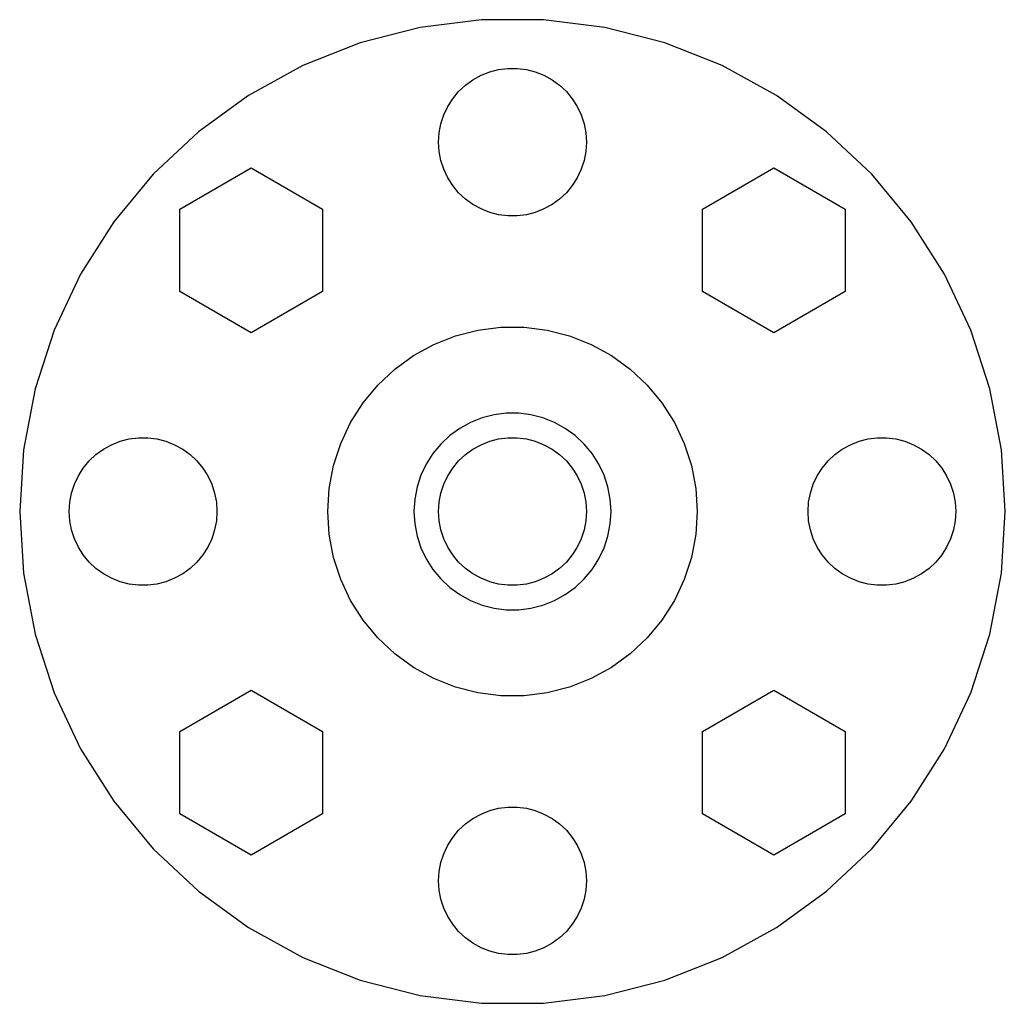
# Model space of a CAD drawing. Header units: metres. Extents: x -20 to 20, y -20 to 460.
# Drawn here: x -20.01 to 20.01, y 200.03 to 239.97 of the extents above; entities that cross this region are included whole.
import ezdxf

# ---------------------------------------------------------------- set-up
doc = ezdxf.new("R2010")
doc.units = ezdxf.units.M

msp = doc.modelspace()

# ---------------------------------------------------------------- linework, layer by layer
for p, q in [((-1.25642, 239.971), (-3.7495, 239.656)), ((1.25642, 239.971), (-1.25642, 239.971)), ((3.7495, 239.656), (1.25642, 239.971)), ((-3.7495, 239.656), (-6.18343, 239.031)), ((6.18343, 239.031), (3.7495, 239.656)), ((-6.18343, 239.031), (-8.51984, 238.106)), ((8.51984, 238.106), (6.18343, 239.031)), ((-8.51984, 238.106), (-10.7219, 236.895)), ((-1.27733, 237.714), (-0.927048, 237.853)), ((-0.927048, 237.853), (-0.562134, 237.947)), ((-0.562134, 237.947), (-0.18837, 237.994)), ((-0.18837, 237.994), (0.18837, 237.994)), ((0.18837, 237.994), (0.562134, 237.947)), ((0.562134, 237.947), (0.927048, 237.853)), ((0.927048, 237.853), (1.27733, 237.714)), ((10.7219, 236.895), (8.51984, 238.106)), ((-1.91226, 237.312), (-1.60747, 237.533)), ((-1.60747, 237.533), (-1.27733, 237.714)), ((1.27733, 237.714), (1.60747, 237.533)), ((1.60747, 237.533), (1.91226, 237.312)), ((-2.42705, 236.763), (-2.1869, 237.054)), ((-2.1869, 237.054), (-1.91226, 237.312)), ((1.91226, 237.312), (2.1869, 237.054)), ((2.1869, 237.054), (2.42705, 236.763)), ((-10.7219, 236.895), (-12.7549, 235.418)), ((-2.62891, 236.445), (-2.42705, 236.763)), ((2.42705, 236.763), (2.62891, 236.445)), ((12.7549, 235.418), (10.7219, 236.895)), ((-2.78932, 236.104), (-2.62891, 236.445)), ((2.62891, 236.445), (2.78932, 236.104)), ((-2.97633, 235.376), (-2.90575, 235.746)), ((-2.90575, 235.746), (-2.78932, 236.104)), ((2.78932, 236.104), (2.90575, 235.746)), ((2.90575, 235.746), (2.97633, 235.376)), ((-12.7549, 235.418), (-14.5867, 233.698)), ((-3, 235), (-2.97633, 235.376)), ((2.97633, 235.376), (3, 235)), ((14.5867, 233.698), (12.7549, 235.418)), ((-2.97633, 234.624), (-3, 235)), ((3, 235), (2.97633, 234.624)), ((-2.90575, 234.254), (-2.97633, 234.624)), ((2.97633, 234.624), (2.90575, 234.254)), ((-2.78932, 233.896), (-2.90575, 234.254)), ((2.90575, 234.254), (2.78932, 233.896)), ((-13.5052, 232.28), (-10.607, 233.954)), ((-10.607, 233.954), (-7.70876, 232.28)), ((-2.62891, 233.555), (-2.78932, 233.896)), ((2.78932, 233.896), (2.62891, 233.555)), ((7.70876, 232.28), (10.607, 233.954)), ((10.607, 233.954), (13.5052, 232.28)), ((-14.5867, 233.698), (-16.1884, 231.762)), ((-2.42705, 233.237), (-2.62891, 233.555)), ((2.62891, 233.555), (2.42705, 233.237)), ((16.1884, 231.762), (14.5867, 233.698)), ((-2.1869, 232.946), (-2.42705, 233.237)), ((-1.91226, 232.688), (-2.1869, 232.946)), ((2.1869, 232.946), (1.91226, 232.688)), ((2.42705, 233.237), (2.1869, 232.946)), ((-1.60747, 232.467), (-1.91226, 232.688)), ((1.91226, 232.688), (1.60747, 232.467)), ((-13.5052, 228.934), (-13.5052, 232.28)), ((-7.70876, 232.28), (-7.70876, 228.934)), ((-1.27733, 232.286), (-1.60747, 232.467)), ((-0.927048, 232.147), (-1.27733, 232.286)), ((-0.562134, 232.053), (-0.927048, 232.147)), ((0.927048, 232.147), (0.562134, 232.053)), ((1.27733, 232.286), (0.927048, 232.147)), ((1.60747, 232.467), (1.27733, 232.286)), ((7.70876, 228.934), (7.70876, 232.28)), ((13.5052, 232.28), (13.5052, 228.934)), ((-16.1884, 231.762), (-17.5349, 229.64)), ((-0.18837, 232.006), (-0.562134, 232.053)), ((0.18837, 232.006), (-0.18837, 232.006)), ((0.562134, 232.053), (0.18837, 232.006)), ((17.5349, 229.64), (16.1884, 231.762)), ((-17.5349, 229.64), (-18.6048, 227.366)), ((18.6048, 227.366), (17.5349, 229.64)), ((-10.607, 227.26), (-13.5052, 228.934)), ((-7.70876, 228.934), (-10.607, 227.26)), ((10.607, 227.26), (7.70876, 228.934)), ((13.5052, 228.934), (10.607, 227.26)), ((-18.6048, 227.366), (-19.3813, 224.976)), ((-2.31763, 227.133), (-1.40535, 227.367)), ((-1.40535, 227.367), (-0.470917, 227.485)), ((-0.470917, 227.485), (0.470917, 227.485)), ((0.470917, 227.485), (1.40535, 227.367)), ((1.40535, 227.367), (2.31763, 227.133)), ((19.3813, 224.976), (18.6048, 227.366)), ((-3.19334, 226.786), (-2.31763, 227.133)), ((2.31763, 227.133), (3.19334, 226.786)), ((-4.01869, 226.332), (-3.19334, 226.786)), ((3.19334, 226.786), (4.01869, 226.332)), ((-4.78067, 225.779), (-4.01869, 226.332)), ((4.01869, 226.332), (4.78067, 225.779)), ((-5.46725, 225.134), (-4.78067, 225.779)), ((4.78067, 225.779), (5.46725, 225.134)), ((-19.3813, 224.976), (-19.8522, 222.508)), ((-6.06763, 224.408), (-5.46725, 225.134)), ((5.46725, 225.134), (6.06763, 224.408)), ((19.8522, 222.508), (19.3813, 224.976)), ((-6.5723, 223.613), (-6.06763, 224.408)), ((6.06763, 224.408), (6.5723, 223.613)), ((-1.23605, 223.804), (-1.70311, 223.619)), ((-0.749512, 223.929), (-1.23605, 223.804)), ((-0.25116, 223.992), (-0.749512, 223.929)), ((0.25116, 223.992), (-0.25116, 223.992)), ((0.749512, 223.929), (0.25116, 223.992)), ((1.23605, 223.804), (0.749512, 223.929)), ((1.70311, 223.619), (1.23605, 223.804)), ((-6.97331, 222.761), (-6.5723, 223.613)), ((-2.1433, 223.377), (-2.54968, 223.082)), ((-1.70311, 223.619), (-2.1433, 223.377)), ((2.1433, 223.377), (1.70311, 223.619)), ((2.54968, 223.082), (2.1433, 223.377)), ((6.5723, 223.613), (6.97331, 222.761)), ((-15.927, 222.853), (-15.5621, 222.947)), ((-15.5621, 222.947), (-15.1884, 222.994)), ((-15.1884, 222.994), (-14.8116, 222.994)), ((-14.8116, 222.994), (-14.4379, 222.947)), ((-14.4379, 222.947), (-14.0729, 222.853)), ((-2.54968, 223.082), (-2.91586, 222.738)), ((-0.927048, 222.853), (-0.562134, 222.947)), ((-0.562134, 222.947), (-0.18837, 222.994)), ((-0.18837, 222.994), (0.18837, 222.994)), ((0.18837, 222.994), (0.562134, 222.947)), ((0.562134, 222.947), (0.927048, 222.853)), ((2.91586, 222.738), (2.54968, 223.082)), ((14.0729, 222.853), (14.4379, 222.947)), ((14.4379, 222.947), (14.8116, 222.994)), ((14.8116, 222.994), (15.1884, 222.994)), ((15.1884, 222.994), (15.5621, 222.947)), ((15.5621, 222.947), (15.927, 222.853)), ((-16.9123, 222.312), (-16.6075, 222.533)), ((-16.6075, 222.533), (-16.2773, 222.714)), ((-16.2773, 222.714), (-15.927, 222.853)), ((-14.0729, 222.853), (-13.7227, 222.714)), ((-13.7227, 222.714), (-13.3925, 222.533)), ((-13.3925, 222.533), (-13.0877, 222.312)), ((-7.26436, 221.865), (-6.97331, 222.761)), ((-2.91586, 222.738), (-3.23605, 222.351)), ((-1.91226, 222.312), (-1.60747, 222.533)), ((-1.60747, 222.533), (-1.27733, 222.714)), ((-1.27733, 222.714), (-0.927048, 222.853)), ((0.927048, 222.853), (1.27733, 222.714)), ((1.27733, 222.714), (1.60747, 222.533)), ((1.60747, 222.533), (1.91226, 222.312)), ((3.23605, 222.351), (2.91586, 222.738)), ((6.97331, 222.761), (7.26436, 221.865)), ((13.0877, 222.312), (13.3925, 222.533)), ((13.3925, 222.533), (13.7227, 222.714)), ((13.7227, 222.714), (14.0729, 222.853)), ((15.927, 222.853), (16.2773, 222.714)), ((16.2773, 222.714), (16.6075, 222.533)), ((16.6075, 222.533), (16.9123, 222.312)), ((-19.8522, 222.508), (-20.01, 220)), ((-17.1869, 222.054), (-16.9123, 222.312)), ((-13.0877, 222.312), (-12.8131, 222.054)), ((-3.23605, 222.351), (-3.50522, 221.927)), ((-2.1869, 222.054), (-1.91226, 222.312)), ((1.91226, 222.312), (2.1869, 222.054)), ((3.50522, 221.927), (3.23605, 222.351)), ((12.8131, 222.054), (13.0877, 222.312)), ((16.9123, 222.312), (17.1869, 222.054)), ((20.01, 220), (19.8522, 222.508)), ((-17.6289, 221.445), (-17.427, 221.763)), ((-17.427, 221.763), (-17.1869, 222.054)), ((-12.8131, 222.054), (-12.5729, 221.763)), ((-12.5729, 221.763), (-12.3711, 221.445)), ((-7.44086, 220.94), (-7.26436, 221.865)), ((-3.50522, 221.927), (-3.7191, 221.472)), ((-2.62891, 221.445), (-2.42705, 221.763)), ((-2.42705, 221.763), (-2.1869, 222.054)), ((2.1869, 222.054), (2.42705, 221.763)), ((2.42705, 221.763), (2.62891, 221.445)), ((3.7191, 221.472), (3.50522, 221.927)), ((7.26436, 221.865), (7.44086, 220.94)), ((12.3711, 221.445), (12.5729, 221.763)), ((12.5729, 221.763), (12.8131, 222.054)), ((17.1869, 222.054), (17.427, 221.763)), ((17.427, 221.763), (17.6289, 221.445)), ((-17.7893, 221.104), (-17.6289, 221.445)), ((-12.3711, 221.445), (-12.2107, 221.104)), ((-3.7191, 221.472), (-3.87433, 220.995)), ((-2.78932, 221.104), (-2.62891, 221.445)), ((2.62891, 221.445), (2.78932, 221.104)), ((3.87433, 220.995), (3.7191, 221.472)), ((12.2107, 221.104), (12.3711, 221.445)), ((17.6289, 221.445), (17.7893, 221.104)), ((-17.9057, 220.746), (-17.7893, 221.104)), ((-12.2107, 221.104), (-12.0942, 220.746)), ((-7.5, 220), (-7.44086, 220.94)), ((-3.87433, 220.995), (-3.96844, 220.501)), ((-2.90575, 220.746), (-2.78932, 221.104)), ((2.78932, 221.104), (2.90575, 220.746)), ((3.96844, 220.501), (3.87433, 220.995)), ((7.44086, 220.94), (7.5, 220)), ((12.0942, 220.746), (12.2107, 221.104)), ((17.7893, 221.104), (17.9057, 220.746)), ((-17.9763, 220.376), (-17.9057, 220.746)), ((-12.0942, 220.746), (-12.0237, 220.376)), ((-2.97633, 220.376), (-2.90575, 220.746)), ((2.90575, 220.746), (2.97633, 220.376)), ((12.0237, 220.376), (12.0942, 220.746)), ((17.9057, 220.746), (17.9763, 220.376)), ((-18, 220), (-17.9763, 220.376)), ((-12.0237, 220.376), (-12, 220)), ((-3.96844, 220.501), (-4, 220)), ((-3, 220), (-2.97633, 220.376)), ((2.97633, 220.376), (3, 220)), ((4, 220), (3.96844, 220.501)), ((12, 220), (12.0237, 220.376)), ((17.9763, 220.376), (18, 220)), ((-20.01, 220), (-19.8522, 217.492)), ((-17.9763, 219.624), (-18, 220)), ((-12, 220), (-12.0237, 219.624)), ((-7.44086, 219.06), (-7.5, 220)), ((-4, 220), (-3.96844, 219.499)), ((-2.97633, 219.624), (-3, 220)), ((3, 220), (2.97633, 219.624)), ((3.96844, 219.499), (4, 220)), ((7.5, 220), (7.44086, 219.06)), ((12.0237, 219.624), (12, 220)), ((18, 220), (17.9763, 219.624)), ((19.8522, 217.492), (20.01, 220)), ((-17.9057, 219.254), (-17.9763, 219.624)), ((-12.0237, 219.624), (-12.0942, 219.254)), ((-3.96844, 219.499), (-3.87433, 219.005)), ((-2.90575, 219.254), (-2.97633, 219.624)), ((2.97633, 219.624), (2.90575, 219.254)), ((3.87433, 219.005), (3.96844, 219.499)), ((12.0942, 219.254), (12.0237, 219.624)), ((17.9763, 219.624), (17.9057, 219.254)), ((-17.7893, 218.896), (-17.9057, 219.254)), ((-12.0942, 219.254), (-12.2107, 218.896)), ((-7.26436, 218.135), (-7.44086, 219.06)), ((-3.87433, 219.005), (-3.7191, 218.528)), ((-2.78932, 218.896), (-2.90575, 219.254)), ((2.90575, 219.254), (2.78932, 218.896)), ((3.7191, 218.528), (3.87433, 219.005)), ((7.44086, 219.06), (7.26436, 218.135)), ((12.2107, 218.896), (12.0942, 219.254)), ((17.9057, 219.254), (17.7893, 218.896)), ((-17.6289, 218.555), (-17.7893, 218.896)), ((-17.427, 218.237), (-17.6289, 218.555)), ((-12.3711, 218.555), (-12.5729, 218.237)), ((-12.2107, 218.896), (-12.3711, 218.555)), ((-3.7191, 218.528), (-3.50522, 218.073)), ((-2.62891, 218.555), (-2.78932, 218.896)), ((-2.42705, 218.237), (-2.62891, 218.555)), ((2.62891, 218.555), (2.42705, 218.237)), ((2.78932, 218.896), (2.62891, 218.555)), ((3.50522, 218.073), (3.7191, 218.528)), ((12.3711, 218.555), (12.2107, 218.896)), ((12.5729, 218.237), (12.3711, 218.555)), ((17.6289, 218.555), (17.427, 218.237)), ((17.7893, 218.896), (17.6289, 218.555)), ((-17.1869, 217.946), (-17.427, 218.237)), ((-12.5729, 218.237), (-12.8131, 217.946)), ((-6.97331, 217.239), (-7.26436, 218.135)), ((-2.1869, 217.946), (-2.42705, 218.237)), ((2.42705, 218.237), (2.1869, 217.946)), ((7.26436, 218.135), (6.97331, 217.239)), ((12.8131, 217.946), (12.5729, 218.237)), ((17.427, 218.237), (17.1869, 217.946)), ((-16.9123, 217.688), (-17.1869, 217.946)), ((-12.8131, 217.946), (-13.0877, 217.688)), ((-3.50522, 218.073), (-3.23605, 217.649)), ((-1.91226, 217.688), (-2.1869, 217.946)), ((2.1869, 217.946), (1.91226, 217.688)), ((3.23605, 217.649), (3.50522, 218.073)), ((13.0877, 217.688), (12.8131, 217.946)), ((17.1869, 217.946), (16.9123, 217.688)), ((-19.8522, 217.492), (-19.3813, 215.024)), ((-16.6075, 217.467), (-16.9123, 217.688)), ((-16.2773, 217.286), (-16.6075, 217.467)), ((-13.3925, 217.467), (-13.7227, 217.286)), ((-13.0877, 217.688), (-13.3925, 217.467)), ((-3.23605, 217.649), (-2.91586, 217.262)), ((-1.60747, 217.467), (-1.91226, 217.688)), ((-1.27733, 217.286), (-1.60747, 217.467)), ((1.60747, 217.467), (1.27733, 217.286)), ((1.91226, 217.688), (1.60747, 217.467)), ((2.91586, 217.262), (3.23605, 217.649)), ((13.3925, 217.467), (13.0877, 217.688)), ((13.7227, 217.286), (13.3925, 217.467)), ((16.6075, 217.467), (16.2773, 217.286)), ((16.9123, 217.688), (16.6075, 217.467)), ((19.3813, 215.024), (19.8522, 217.492)), ((-15.927, 217.147), (-16.2773, 217.286)), ((-15.5621, 217.053), (-15.927, 217.147)), ((-15.1884, 217.006), (-15.5621, 217.053)), ((-14.8116, 217.006), (-15.1884, 217.006)), ((-14.4379, 217.053), (-14.8116, 217.006)), ((-14.0729, 217.147), (-14.4379, 217.053)), ((-13.7227, 217.286), (-14.0729, 217.147)), ((-6.5723, 216.387), (-6.97331, 217.239)), ((-2.91586, 217.262), (-2.54968, 216.918)), ((-2.54968, 216.918), (-2.1433, 216.623)), ((-0.927048, 217.147), (-1.27733, 217.286)), ((-0.562134, 217.053), (-0.927048, 217.147)), ((-0.18837, 217.006), (-0.562134, 217.053)), ((0.18837, 217.006), (-0.18837, 217.006)), ((0.562134, 217.053), (0.18837, 217.006)), ((0.927048, 217.147), (0.562134, 217.053)), ((1.27733, 217.286), (0.927048, 217.147)), ((2.1433, 216.623), (2.54968, 216.918)), ((2.54968, 216.918), (2.91586, 217.262)), ((6.97331, 217.239), (6.5723, 216.387)), ((14.0729, 217.147), (13.7227, 217.286)), ((14.4379, 217.053), (14.0729, 217.147)), ((14.8116, 217.006), (14.4379, 217.053)), ((15.1884, 217.006), (14.8116, 217.006)), ((15.5621, 217.053), (15.1884, 217.006)), ((15.927, 217.147), (15.5621, 217.053)), ((16.2773, 217.286), (15.927, 217.147)), ((-2.1433, 216.623), (-1.70311, 216.381)), ((1.70311, 216.381), (2.1433, 216.623)), ((-6.06763, 215.592), (-6.5723, 216.387)), ((-1.70311, 216.381), (-1.23605, 216.196)), ((-1.23605, 216.196), (-0.749512, 216.071)), ((0.749512, 216.071), (1.23605, 216.196)), ((1.23605, 216.196), (1.70311, 216.381)), ((6.5723, 216.387), (6.06763, 215.592)), ((-0.749512, 216.071), (-0.25116, 216.008)), ((-0.25116, 216.008), (0.25116, 216.008)), ((0.25116, 216.008), (0.749512, 216.071)), ((-5.46725, 214.866), (-6.06763, 215.592)), ((6.06763, 215.592), (5.46725, 214.866)), ((-19.3813, 215.024), (-18.6048, 212.634)), ((18.6048, 212.634), (19.3813, 215.024)), ((-4.78067, 214.221), (-5.46725, 214.866)), ((5.46725, 214.866), (4.78067, 214.221)), ((-4.01869, 213.668), (-4.78067, 214.221)), ((4.78067, 214.221), (4.01869, 213.668)), ((-3.19334, 213.214), (-4.01869, 213.668)), ((4.01869, 213.668), (3.19334, 213.214)), ((-2.31763, 212.867), (-3.19334, 213.214)), ((3.19334, 213.214), (2.31763, 212.867)), ((-18.6048, 212.634), (-17.5349, 210.36)), ((-13.5052, 211.066), (-10.607, 212.74)), ((-10.607, 212.74), (-7.70876, 211.066)), ((-1.40535, 212.633), (-2.31763, 212.867)), ((-0.470917, 212.515), (-1.40535, 212.633)), ((0.470917, 212.515), (-0.470917, 212.515)), ((1.40535, 212.633), (0.470917, 212.515)), ((2.31763, 212.867), (1.40535, 212.633)), ((7.70876, 211.066), (10.607, 212.74)), ((10.607, 212.74), (13.5052, 211.066)), ((17.5349, 210.36), (18.6048, 212.634)), ((-13.5052, 207.72), (-13.5052, 211.066)), ((-7.70876, 211.066), (-7.70876, 207.72)), ((7.70876, 207.72), (7.70876, 211.066)), ((13.5052, 211.066), (13.5052, 207.72)), ((-17.5349, 210.36), (-16.1884, 208.238)), ((16.1884, 208.238), (17.5349, 210.36)), ((-16.1884, 208.238), (-14.5867, 206.302)), ((14.5867, 206.302), (16.1884, 208.238)), ((-10.607, 206.046), (-13.5052, 207.72)), ((-7.70876, 207.72), (-10.607, 206.046)), ((-1.60747, 207.533), (-1.27733, 207.714)), ((-1.27733, 207.714), (-0.927048, 207.853)), ((-0.927048, 207.853), (-0.562134, 207.947)), ((-0.562134, 207.947), (-0.18837, 207.994)), ((-0.18837, 207.994), (0.18837, 207.994)), ((0.18837, 207.994), (0.562134, 207.947)), ((0.562134, 207.947), (0.927048, 207.853)), ((0.927048, 207.853), (1.27733, 207.714)), ((1.27733, 207.714), (1.60747, 207.533)), ((10.607, 206.046), (7.70876, 207.72)), ((13.5052, 207.72), (10.607, 206.046)), ((-2.1869, 207.054), (-1.91226, 207.312)), ((-1.91226, 207.312), (-1.60747, 207.533)), ((1.60747, 207.533), (1.91226, 207.312)), ((1.91226, 207.312), (2.1869, 207.054)), ((-2.42705, 206.763), (-2.1869, 207.054)), ((2.1869, 207.054), (2.42705, 206.763)), ((-2.62891, 206.445), (-2.42705, 206.763)), ((2.42705, 206.763), (2.62891, 206.445)), ((-14.5867, 206.302), (-12.7549, 204.582)), ((-2.90575, 205.746), (-2.78932, 206.104)), ((-2.78932, 206.104), (-2.62891, 206.445)), ((2.62891, 206.445), (2.78932, 206.104)), ((2.78932, 206.104), (2.90575, 205.746)), ((12.7549, 204.582), (14.5867, 206.302)), ((-2.97633, 205.376), (-2.90575, 205.746)), ((2.90575, 205.746), (2.97633, 205.376)), ((-3, 205), (-2.97633, 205.376)), ((2.97633, 205.376), (3, 205)), ((-2.97633, 204.624), (-3, 205)), ((3, 205), (2.97633, 204.624)), ((-12.7549, 204.582), (-10.7219, 203.105)), ((-2.90575, 204.254), (-2.97633, 204.624)), ((2.97633, 204.624), (2.90575, 204.254)), ((10.7219, 203.105), (12.7549, 204.582)), ((-2.78932, 203.896), (-2.90575, 204.254)), ((2.90575, 204.254), (2.78932, 203.896)), ((-2.62891, 203.555), (-2.78932, 203.896)), ((2.78932, 203.896), (2.62891, 203.555)), ((-2.42705, 203.237), (-2.62891, 203.555)), ((2.62891, 203.555), (2.42705, 203.237)), ((-10.7219, 203.105), (-8.51984, 201.894)), ((-2.1869, 202.946), (-2.42705, 203.237)), ((-1.91226, 202.688), (-2.1869, 202.946)), ((2.1869, 202.946), (1.91226, 202.688)), ((2.42705, 203.237), (2.1869, 202.946)), ((8.51984, 201.894), (10.7219, 203.105)), ((-1.60747, 202.467), (-1.91226, 202.688)), ((1.91226, 202.688), (1.60747, 202.467)), ((-1.27733, 202.286), (-1.60747, 202.467)), ((-0.927048, 202.147), (-1.27733, 202.286)), ((-0.562134, 202.053), (-0.927048, 202.147)), ((0.927048, 202.147), (0.562134, 202.053)), ((1.27733, 202.286), (0.927048, 202.147)), ((1.60747, 202.467), (1.27733, 202.286)), ((-8.51984, 201.894), (-6.18343, 200.969)), ((-0.18837, 202.006), (-0.562134, 202.053)), ((0.18837, 202.006), (-0.18837, 202.006)), ((0.562134, 202.053), (0.18837, 202.006)), ((6.18343, 200.969), (8.51984, 201.894)), ((-6.18343, 200.969), (-3.7495, 200.344)), ((3.7495, 200.344), (6.18343, 200.969)), ((-3.7495, 200.344), (-1.25642, 200.029)), ((1.25642, 200.029), (3.7495, 200.344)), ((-1.25642, 200.029), (1.25642, 200.029))]:
    msp.add_line(p, q)

doc.saveas('drawing.dxf')
